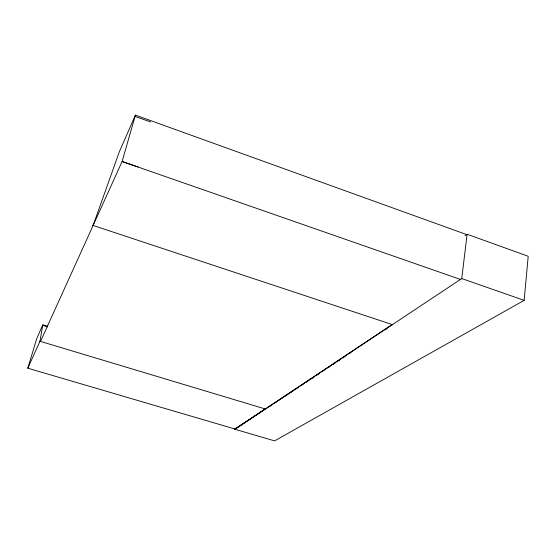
<?xml version="1.0" encoding="UTF-8"?>
<svg xmlns="http://www.w3.org/2000/svg" width="556" height="556" viewBox="0 0 556 556"><rect width="100%" height="100%" fill="white"/><g stroke="black" fill="none" stroke-linecap="round" stroke-linejoin="round"><path stroke-width="0.83" d="M392.133 324.523L234.945 429.253L274.574 440.887L524.155 300.351L528.2 256.274L467.103 234.236L465.018 235.765M234.945 429.253L461.758 278.577L467.103 234.236M234.993 429.017L27.8 368.204L39.976 341.231L42.798 324.801L47.781 326.316M466.303 234.451L135.421 115.113L122.125 161.476L40.525 341.419L39.969 341.252L40.532 341.398M27.8 368.204L36.668 338.806L42.798 324.801M93.109 225.451L119.311 151.809L135.421 115.113M270.021 406.214L272.19 404.775M274.351 403.343L277.242 401.425M279.411 399.986L282.295 398.068M284.464 396.63L288.077 394.232M289.516 393.273L293.13 390.882M294.576 389.923L298.183 387.525M301.074 385.607L303.242 384.168M306.127 382.25L309.018 380.339M311.186 378.9L314.07 376.982M316.239 375.543L319.13 373.625M322.737 371.227L324.183 370.275M327.797 367.877L329.958 366.439M332.849 364.521L335.018 363.082M337.902 361.164L340.07 359.732M342.962 357.814L345.123 356.375M349.46 353.498L350.905 352.539M385.565 329.534L387.011 328.575M234.347 429.288L265.184 408.938M39.969 341.252L265.692 409.091M42.631 325.357L47.614 326.872M92.352 225.201L392.786 324.746M138.096 166.988L122.125 161.476L460.034 279.286M461.758 278.577L524.155 300.351M135.045 116.412L150.634 121.966"/></g></svg>
